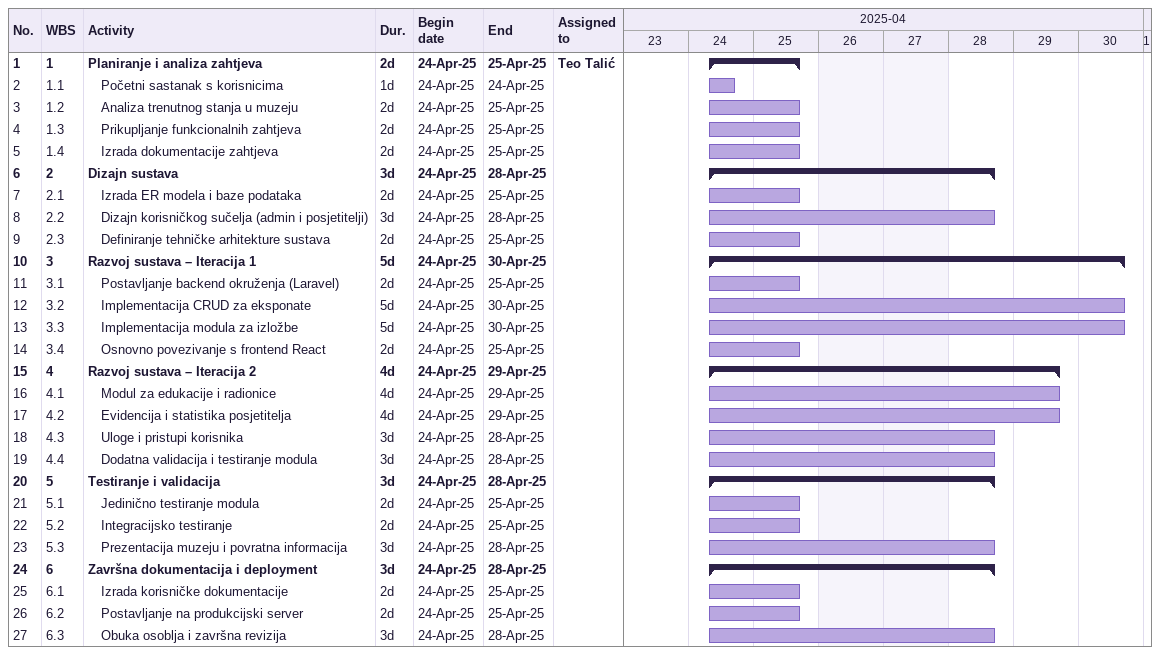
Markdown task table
| ID | WBS | Task | Duration | Start | Finish | Resources |
|---|---|---|---|---|---|---|
| 1 | 1 | **Planiranje i analiza zahtjeva** | 2d | 2025-04-24 | 2025-04-25 | Teo Talić |
| 2 | 1.1 | Početni sastanak s korisnicima | 1d | 2025-04-24 | 2025-04-24 |  |
| 3 | 1.2 | Analiza trenutnog stanja u muzeju | 2d | 2025-04-24 | 2025-04-25 |  |
| 4 | 1.3 | Prikupljanje funkcionalnih zahtjeva | 2d | 2025-04-24 | 2025-04-25 |  |
| 5 | 1.4 | Izrada dokumentacije zahtjeva | 2d | 2025-04-24 | 2025-04-25 |  |
| 6 | 2 | **Dizajn sustava** | 3d | 2025-04-24 | 2025-04-28 |  |
| 7 | 2.1 | Izrada ER modela i baze podataka | 2d | 2025-04-24 | 2025-04-25 |  |
| 8 | 2.2 | Dizajn korisničkog sučelja (admin i posjetitelji) | 3d | 2025-04-24 | 2025-04-28 |  |
| 9 | 2.3 | Definiranje tehničke arhitekture sustava | 2d | 2025-04-24 | 2025-04-25 |  |
| 10 | 3 | **Razvoj sustava – Iteracija 1** | 5d | 2025-04-24 | 2025-04-30 |  |
| 11 | 3.1 | Postavljanje backend okruženja (Laravel) | 2d | 2025-04-24 | 2025-04-25 |  |
| 12 | 3.2 | Implementacija CRUD za eksponate | 5d | 2025-04-24 | 2025-04-30 |  |
| 13 | 3.3 | Implementacija modula za izložbe | 5d | 2025-04-24 | 2025-04-30 |  |
| 14 | 3.4 | Osnovno povezivanje s frontend React | 2d | 2025-04-24 | 2025-04-25 |  |
| 15 | 4 | **Razvoj sustava – Iteracija 2** | 4d | 2025-04-24 | 2025-04-29 |  |
| 16 | 4.1 | Modul za edukacije i radionice | 4d | 2025-04-24 | 2025-04-29 |  |
| 17 | 4.2 | Evidencija i statistika posjetitelja | 4d | 2025-04-24 | 2025-04-29 |  |
| 18 | 4.3 | Uloge i pristupi korisnika | 3d | 2025-04-24 | 2025-04-28 |  |
| 19 | 4.4 | Dodatna validacija i testiranje modula | 3d | 2025-04-24 | 2025-04-28 |  |
| 20 | 5 | **Testiranje i validacija** | 3d | 2025-04-24 | 2025-04-28 |  |
| 21 | 5.1 | Jedinično testiranje modula | 2d | 2025-04-24 | 2025-04-25 |  |
| 22 | 5.2 | Integracijsko testiranje | 2d | 2025-04-24 | 2025-04-25 |  |
| 23 | 5.3 | Prezentacija muzeju i povratna informacija | 3d | 2025-04-24 | 2025-04-28 |  |
| 24 | 6 | **Završna dokumentacija i deployment** | 3d | 2025-04-24 | 2025-04-28 |  |
| 25 | 6.1 | Izrada korisničke dokumentacije | 2d | 2025-04-24 | 2025-04-25 |  |
| 26 | 6.2 | Postavljanje na produkcijski server | 2d | 2025-04-24 | 2025-04-25 |  |
| 27 | 6.3 | Obuka osoblja i završna revizija | 3d | 2025-04-24 | 2025-04-28 |  |
